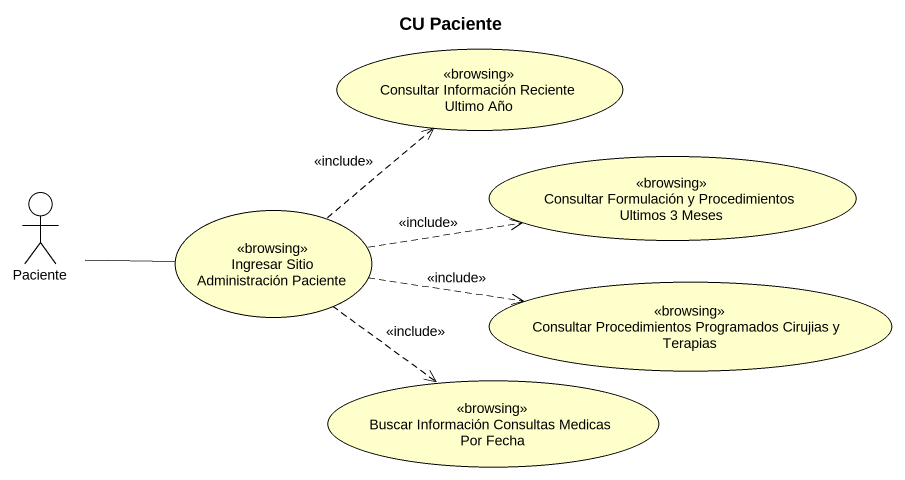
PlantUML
@startuml
title CU Paciente
usecase "Consultar Información Reciente Ultimo Año" as Consultar_Información <<browsing>> #FFFFCC
actor Paciente
usecase "Consultar Formulación y Procedimientos Ultimos 3 Meses" as Consultar_Formulación_y <<browsing>> #FFFFCC
usecase "Ingresar Sitio Administración Paciente" as Ingresar_Sitio <<browsing>> #FFFFCC
usecase "Consultar Procedimientos Programados Cirujias y Terapias" as Consultar_Procedimientos <<browsing>> #FFFFCC
usecase "Buscar Información Consultas Medicas Por Fecha" as Buscar_Información <<browsing>> #FFFFCC
Paciente -right- Ingresar_Sitio
Ingresar_Sitio .up.> Consultar_Información : <<include>>
Ingresar_Sitio .right.> Consultar_Formulación_y : <<include>>
Ingresar_Sitio .right.> Consultar_Procedimientos : <<include>>
Ingresar_Sitio ..> Buscar_Información : <<include>>
@enduml
